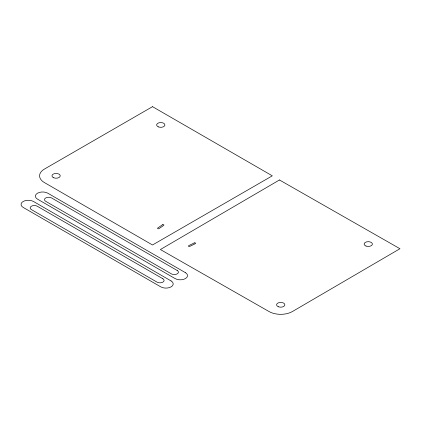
<?xml version="1.0" encoding="UTF-8"?>
<svg xmlns="http://www.w3.org/2000/svg" width="421" height="421" viewBox="0 0 421 421"><rect width="100%" height="100%" fill="white"/><g stroke="black" fill="none" stroke-linecap="round" stroke-linejoin="round"><path stroke-width="0.63" d="M162.438 224.798L157.78 227.993A0.826 0.479 0 0 0 157.849 228.666A0.826 0.479 0 0 0 159.017 228.624L163.727 225.393A0.826 0.479 0 0 0 163.601 224.725A0.826 0.479 0 0 0 162.438 224.798M279.465 179.972L160.38 249.532L269.108 311.577A16.53 9.541 0 0 0 292.479 311.498L399.95 248.722L279.465 179.972M152.513 106.666L44.416 169.079A16.53 9.541 0 0 0 44.416 182.572L152.513 244.985L272.303 175.825L152.513 106.666M194.249 242.943L188.676 245.68A0.826 0.479 0 0 0 188.619 246.353A0.826 0.479 0 0 0 189.782 246.39L195.286 243.685A0.826 0.479 0 0 0 195.407 243.012A0.826 0.479 0 0 0 194.249 242.943M185.419 272.655L47.799 193.202A7.273 4.199 0 0 0 37.516 193.202A7.273 4.199 0 0 0 37.516 199.144L175.136 278.597A7.273 4.199 0 0 0 185.419 278.597A7.273 4.199 0 0 0 185.419 272.655M177.204 270.477L51.572 197.949A4.131 2.384 0 0 0 45.731 197.949A4.131 2.384 0 0 0 45.731 201.322L171.363 273.85A4.131 2.384 0 0 0 177.204 273.85A4.131 2.384 0 0 0 177.204 270.477M171.084 280.933L33.464 201.48A7.273 4.199 0 0 0 23.181 201.48A7.273 4.199 0 0 0 23.181 207.421L160.801 286.875A7.273 4.199 0 0 0 171.084 286.875A7.273 4.199 0 0 0 171.084 280.933M162.869 278.755L37.237 206.222A4.131 2.384 0 0 0 31.396 206.222A4.131 2.384 0 0 0 31.396 209.6L157.022 282.128A4.131 2.384 0 0 0 162.869 282.128A4.131 2.384 0 0 0 162.869 278.755M365.991 246.048A4.131 2.384 0 0 0 372.39 244.201A4.131 2.384 0 0 0 366.417 241.928A4.131 2.384 0 0 0 365.991 246.048M278.449 306.783A4.131 2.384 0 0 0 284.854 304.93A4.131 2.384 0 0 0 278.876 302.657A4.131 2.384 0 0 0 278.449 306.783M158.48 126.916A4.131 2.384 0 0 0 164.9 125.09A4.131 2.384 0 0 0 158.949 122.795A4.131 2.384 0 0 0 158.48 126.916M53.804 177.809A4.131 2.384 0 0 0 60.224 175.983A4.131 2.384 0 0 0 54.272 173.689A4.131 2.384 0 0 0 53.804 177.809"/></g></svg>
